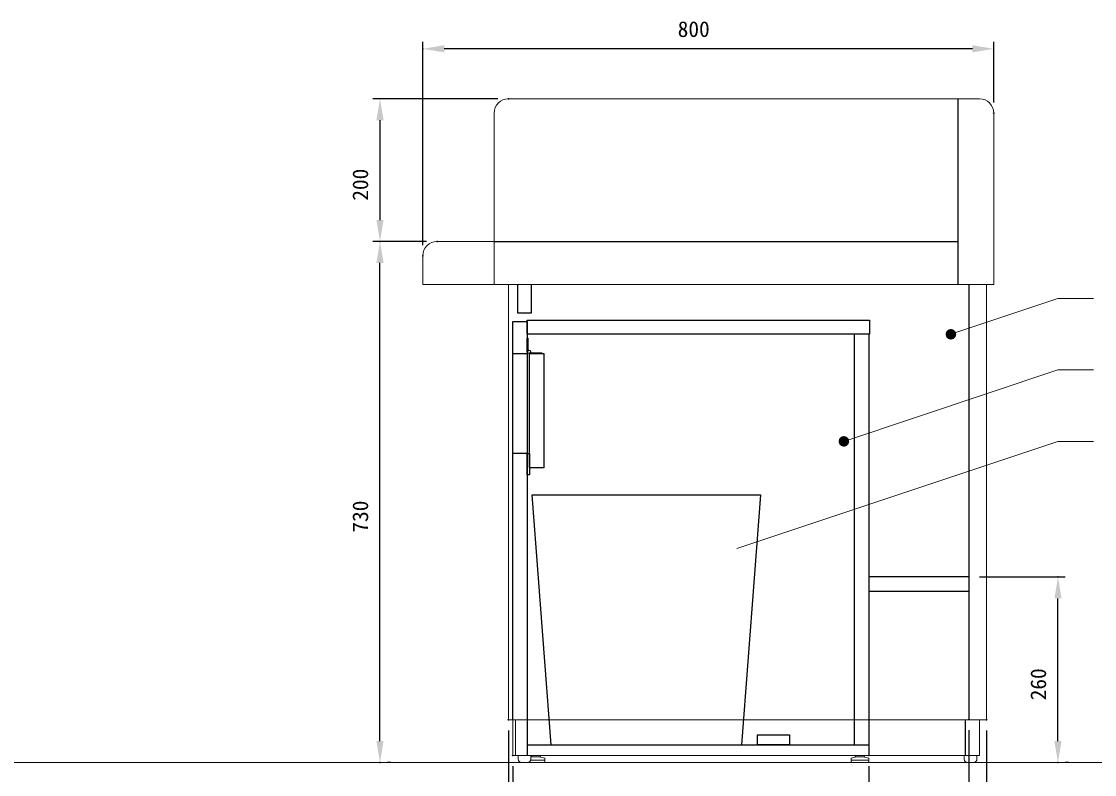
# Model space of a CAD drawing. Units: millimetres, scale not verified. Extents: x -203 to 203, y -143 to 143.
# Drawn here: x -52.2 to 98.1, y -85.7 to 19.8 of the extents above; entities that cross this region are included whole.
import ezdxf
from ezdxf.enums import TextEntityAlignment as Align

# ---------------------------------------------------------------- set-up
doc = ezdxf.new("R2010")
doc.units = ezdxf.units.MM
doc.header["$LTSCALE"] = 0.25
doc.header["$PDMODE"] = 32
doc.header["$PDSIZE"] = 0.05
for name, color, linetype, lineweight in [('0-6_DIMENSION_LINES$02_DIMENSI', 7, 'Continuous', 25), ('0-9_DIMENSION_LINES$05_HIDE_LI', 7, 'Continuous', 25), ('0-A_DIMENSION_LINES$03_LINES', 7, 'Continuous', 18)]:
    doc.layers.add(name, color=color, linetype=linetype, lineweight=lineweight)
doc.layers.add('0-7_DEFPOINTS', color=7, linetype='Continuous')
doc.styles.add('ＭＳ ゴシック', font='')
doc.styles.get('ＭＳ ゴシック').set_extended_font_data('MS Gothic')

# ---------------------------------------------------------------- blocks, each defined once
blk = doc.blocks.new('D5')
at = {"layer": '0-6_DIMENSION_LINES$02_DIMENSI'}
for p, q in [((292, 90.5), (304, 90.5)), ((303, 67.4998), (303, 87.5002)), ((304.5, 64.5), (304, 64.5))]:
    blk.add_line(p, q, dxfattribs=at)
for points in [[(303.5, 87.5002), (302.5, 87.5002), (303, 90.5)], [(302.5, 67.4998), (303.5, 67.4998), (303, 64.5)]]:
    blk.add_solid(points, dxfattribs=at)
at = {"layer": '0-7_DEFPOINTS'}
for p in [(290.5, 90.5), (303, 90.5), (303, 64.5)]:
    blk.add_point(p, dxfattribs=at)
at = {"layer": '0-6_DIMENSION_LINES$02_DIMENSI', "style": 'ＭＳ ゴシック'}
blk.add_text('260', height=2.199, rotation=90, dxfattribs=at).set_placement((302, 73.2143), align=Align.BOTTOM_LEFT)
blk = doc.blocks.new('D7')
at = {"layer": '0-6_DIMENSION_LINES$02_DIMENSI'}
for p, q in [((224.5, 157.5), (207, 157.5)), ((208, 154.5002), (208, 140.4998)), ((214.5, 137.5), (207, 137.5))]:
    blk.add_line(p, q, dxfattribs=at)
for points in [[(208.5, 154.5002), (207.5, 154.5002), (208, 157.5)], [(207.5, 140.4998), (208.5, 140.4998), (208, 137.5)]]:
    blk.add_solid(points, dxfattribs=at)
at = {"layer": '0-7_DEFPOINTS'}
for p in [(226, 157.5), (208, 137.5), (216, 137.5)]:
    blk.add_point(p, dxfattribs=at)
at = {"layer": '0-6_DIMENSION_LINES$02_DIMENSI', "style": 'ＭＳ ゴシック'}
blk.add_text('200', height=2.199, rotation=90, dxfattribs=at).set_placement((207, 143.2143), align=Align.BOTTOM_LEFT)
blk = doc.blocks.new('D8')
at = {"layer": '0-6_DIMENSION_LINES$02_DIMENSI'}
for p, q in [((214, 137), (214, 165.5)), ((294, 157), (294, 165.5)), ((291.0002, 164.5), (216.9998, 164.5))]:
    blk.add_line(p, q, dxfattribs=at)
for points in [[(216.9998, 165), (216.9998, 164), (214, 164.5)], [(291.0002, 164), (291.0002, 165), (294, 164.5)]]:
    blk.add_solid(points, dxfattribs=at)
at = {"layer": '0-7_DEFPOINTS'}
for p in [(214, 164.5), (294, 155.5), (214, 135.5)]:
    blk.add_point(p, dxfattribs=at)
at = {"layer": '0-6_DIMENSION_LINES$02_DIMENSI', "style": 'ＭＳ ゴシック'}
blk.add_text('800', height=2.199, dxfattribs=at).set_placement((249.7143, 165.5), align=Align.BOTTOM_LEFT)
blk = doc.blocks.new('D9')
at = {"layer": '0-6_DIMENSION_LINES$02_DIMENSI'}
for p, q in [((214.5, 137.5), (207, 137.5)), ((208, 67.4998), (208, 134.5002)), ((209.5, 64.5), (209, 64.5))]:
    blk.add_line(p, q, dxfattribs=at)
for points in [[(208.5, 134.5002), (207.5, 134.5002), (208, 137.5)], [(207.5, 67.4998), (208.5, 67.4998), (208, 64.5)]]:
    blk.add_solid(points, dxfattribs=at)
at = {"layer": '0-7_DEFPOINTS'}
for p in [(208, 137.5), (216, 137.5), (208, 64.5)]:
    blk.add_point(p, dxfattribs=at)
at = {"layer": '0-6_DIMENSION_LINES$02_DIMENSI', "style": 'ＭＳ ゴシック'}
blk.add_text('730', height=2.199, rotation=90, dxfattribs=at).set_placement((207, 96.7143), align=Align.BOTTOM_LEFT)
blk = doc.blocks.new('U52')
at = {"layer": '0-6_DIMENSION_LINES$02_DIMENSI', "color": 1}
for points in [[(287.3505, 124.125), (287.25, 124.5), (287.3505, 124.875)], [(287.625, 123.8505), (287.3505, 124.875), (287.625, 125.1495)], [(287.3505, 124.125), (287.3505, 124.875), (287.625, 123.8505)], [(288, 123.75), (287.625, 125.1495), (288, 125.25)], [(287.625, 123.8505), (287.625, 125.1495), (288, 123.75)], [(288, 123.75), (288, 125.25), (288.375, 123.8505)], [(288.375, 123.8505), (288, 125.25), (288.375, 125.1495)], [(288.375, 123.8505), (288.375, 125.1495), (288.6495, 124.125)], [(288.6495, 124.125), (288.375, 125.1495), (288.6495, 124.875)], [(288.6495, 124.125), (288.6495, 124.875), (288.75, 124.5)]]:
    blk.add_solid(points, dxfattribs=at)
blk = doc.blocks.new('U53')
at = {"layer": '0-6_DIMENSION_LINES$02_DIMENSI', "color": 1}
for points in [[(272.3505, 109.125), (272.25, 109.5), (272.3505, 109.875)], [(272.625, 108.8505), (272.3505, 109.875), (272.625, 110.1495)], [(272.3505, 109.125), (272.3505, 109.875), (272.625, 108.8505)], [(273, 108.75), (272.625, 110.1495), (273, 110.25)], [(272.625, 108.8505), (272.625, 110.1495), (273, 108.75)], [(273, 108.75), (273, 110.25), (273.375, 108.8505)], [(273.375, 108.8505), (273, 110.25), (273.375, 110.1495)], [(273.375, 108.8505), (273.375, 110.1495), (273.6495, 109.125)], [(273.6495, 109.125), (273.375, 110.1495), (273.6495, 109.875)], [(273.6495, 109.125), (273.6495, 109.875), (273.75, 109.5)]]:
    blk.add_solid(points, dxfattribs=at)
blk = doc.blocks.new('D17')
at = {"layer": '0-6_DIMENSION_LINES$02_DIMENSI'}
for p, q in [((226, 69), (226, 40.5)), ((293, 69), (293, 40.5)), ((228.9998, 41.5), (290.0002, 41.5))]:
    blk.add_line(p, q, dxfattribs=at)
for points in [[(228.9998, 42), (228.9998, 41), (226, 41.5)], [(290.0002, 41), (290.0002, 42), (293, 41.5)]]:
    blk.add_solid(points, dxfattribs=at)
at = {"layer": '0-7_DEFPOINTS'}
for p in [(226, 70.5), (293, 70.5), (293, 41.5)]:
    blk.add_point(p, dxfattribs=at)
at = {"layer": '0-6_DIMENSION_LINES$02_DIMENSI', "style": 'ＭＳ ゴシック'}
blk.add_text('670', height=2.199, dxfattribs=at).set_placement((255.1429, 42.5), align=Align.BOTTOM_LEFT)
blk = doc.blocks.new('D18')
at = {"layer": '0-6_DIMENSION_LINES$02_DIMENSI'}
for p, q in [((290.5, 69.0212), (290.5, 46.5)), ((276.5, 64), (276.5, 46.5)), ((287.5002, 47.5), (279.4998, 47.5))]:
    blk.add_line(p, q, dxfattribs=at)
for points in [[(279.4998, 48), (279.4998, 47), (276.5, 47.5)], [(287.5002, 47), (287.5002, 48), (290.5, 47.5)]]:
    blk.add_solid(points, dxfattribs=at)
at = {"layer": '0-7_DEFPOINTS'}
for p in [(290.5, 70.5212), (276.5, 65.5), (276.5, 47.5)]:
    blk.add_point(p, dxfattribs=at)
at = {"layer": '0-6_DIMENSION_LINES$02_DIMENSI', "style": 'ＭＳ ゴシック'}
blk.add_text('140', height=2.199, dxfattribs=at).set_placement((279, 48.5), align=Align.BOTTOM_LEFT)
blk = doc.blocks.new('D19')
at = {"layer": '0-6_DIMENSION_LINES$02_DIMENSI'}
for p, q in [((226.6, 64), (226.6, 46.5)), ((276.5, 64), (276.5, 46.5)), ((229.5998, 47.5), (273.5002, 47.5))]:
    blk.add_line(p, q, dxfattribs=at)
for points in [[(229.5998, 48), (229.5998, 47), (226.6, 47.5)], [(273.5002, 47), (273.5002, 48), (276.5, 47.5)]]:
    blk.add_solid(points, dxfattribs=at)
at = {"layer": '0-7_DEFPOINTS'}
for p in [(226.6, 65.5), (276.5, 65.5), (276.5, 47.5)]:
    blk.add_point(p, dxfattribs=at)
at = {"layer": '0-6_DIMENSION_LINES$02_DIMENSI', "style": 'ＭＳ ゴシック'}
blk.add_text('500', height=2.199, dxfattribs=at).set_placement((247.2643, 48.5), align=Align.BOTTOM_LEFT)
blk = doc.blocks.new('D20')
at = {"layer": '0-6_DIMENSION_LINES$02_DIMENSI'}
for p, q in [((226, 69), (226, 46.5)), ((226.6, 64), (226.6, 46.5)), ((223.0002, 47.5), (220.0004, 47.5)), ((226, 47.5), (226.6, 47.5)), ((229.5998, 47.5), (232.5996, 47.5))]:
    blk.add_line(p, q, dxfattribs=at)
for points in [[(223.0002, 47), (223.0002, 48), (226, 47.5)], [(229.5998, 48), (229.5998, 47), (226.6, 47.5)]]:
    blk.add_solid(points, dxfattribs=at)
at = {"layer": '0-7_DEFPOINTS'}
for p in [(226, 70.5), (226.6, 65.5), (226.6, 47.5)]:
    blk.add_point(p, dxfattribs=at)
at = {"layer": '0-6_DIMENSION_LINES$02_DIMENSI', "style": 'ＭＳ ゴシック'}
blk.add_text('(5)', height=2.199, dxfattribs=at).set_placement((222.8714, 49.7857), align=Align.BOTTOM_LEFT)

msp = doc.modelspace()

# ---------------------------------------------------------------- linework, layer by layer
at = {"layer": '0-6_DIMENSION_LINES$02_DIMENSI', "color": 1, "lineweight": 18}
for p, q in [((78, -24), (93, -19)), ((93, -19), (98, -19)), ((63, -39), (93, -29)), ((93, -29), (98, -29)), ((48, -54), (93, -39)), ((93, -39), (98, -39))]:
    msp.add_line(p, q, dxfattribs=at)
at = {"layer": '0-9_DIMENSION_LINES$05_HIDE_LI'}
for p, q in [((79, -17), (79, 9)), ((14, -11), (79, -11)), ((17.25, -17), (17.25, -21)), ((19.25, -21), (19.25, -17)), ((80.5, -17), (80.5, -77.9788)), ((17.25, -21), (19.25, -21)), ((16.6, -22.2), (18.6, -22.2)), ((16.6, -78), (16.6, -22.2)), ((18.6, -24), (18.6, -22)), ((18.6, -22), (66.6, -22)), ((18.6, -22.2), (18.6, -83)), ((66.6, -22), (66.6, -24)), ((66.6, -24), (18.6, -24)), ((64.5, -81.5), (64.5, -24)), ((66.5, -24), (66.5, -83)), ((18.6, -24.55), (18.7, -24.55)), ((18.6, -26.4), (18.6, -24.55)), ((18.7, -24.55), (18.7, -26.4)), ((16.6, -26.7), (18.6, -26.7)), ((18.7, -26.4), (18.6, -26.4)), ((18.85, -26.7), (18.85, -26.6)), ((18.85, -26.6), (20.7, -26.6)), ((20.7, -26.7), (18.85, -26.7)), ((18.95, -42.7), (18.95, -26.7)), ((18.95, -26.7), (20.95, -26.7)), ((20.7, -26.6), (20.7, -26.7)), ((20.95, -26.7), (20.95, -42.7)), ((18.6, -40.7), (16.6, -40.7)), ((18.6, -43.7), (18.6, -40.7)), ((18.6, -40.7), (18.95, -40.7)), ((18.95, -40.7), (18.95, -43.7)), ((20.95, -42.7), (18.95, -42.7)), ((18.95, -43.7), (18.6, -43.7)), ((19.3223, -46.5), (51.3223, -46.5)), ((21.9836, -81.5), (19.3223, -46.5)), ((51.3223, -46.5), (48.661, -81.5)), ((80.5, -58), (66.5, -58)), ((66.5, -60), (80.5, -60)), ((80, -78), (80, -83)), ((50.9, -81.5), (50.9, -80.1)), ((50.9, -80.1), (55.4, -80.1)), ((55.4, -80.1), (55.4, -81.5)), ((18.6, -81.5), (66.5, -81.5)), ((55.4, -81.5), (50.9, -81.5))]:
    msp.add_line(p, q, dxfattribs=at)
msp.add_circle((18.85, -26.45), 0.25, dxfattribs=at)
at = {"layer": '0-A_DIMENSION_LINES$03_LINES'}
for p, q in [((16, 9), (82, 9)), ((6, -11), (14, -11)), ((16, -17), (16, -78)), ((83, -17), (16, -17)), ((83, -78), (83, -17)), ((16, -78), (83, -78)), ((16.6, -78), (16.6, -83)), ((17, -83), (17, -78)), ((17, -78), (82, -78)), ((82, -78), (82, -83)), ((-135.725, -84), (118, -84)), ((16.6, -83), (17, -83)), ((82, -83), (17, -83)), ((17.85, -84), (18.65, -84)), ((20.9, -84), (18.8, -84)), ((21.1, -83.6667), (19.1214, -83.6667)), ((19.1214, -83.6667), (21.1, -83.6667)), ((19.15, -83.5), (19.15, -83)), ((19.15, -83.2444), (19.35, -83.2)), ((19.3, -83), (20.4, -83)), ((19.35, -83.2), (19.3, -83.2)), ((20.35, -83.2), (19.35, -83.2)), ((19.35, -83.2), (20.325, -83.2)), ((20.325, -83.2), (21.1, -83.3667)), ((20.4, -83.2), (20.35, -83.2)), ((21.1, -83.3667), (21.1, -83.6667)), ((21.1, -83.6667), (21.1, -83.8)), ((64, -83.3667), (64.75, -83.2)), ((64, -83.6667), (64, -83.3667)), ((64, -83.8), (64, -83.6667)), ((64, -83.6667), (66.5, -83.6667)), ((66.5, -83.6667), (64, -83.6667)), ((66.3, -84), (64.2, -84)), ((64.7, -83), (65.8, -83)), ((64.75, -83.2), (64.7, -83.2)), ((65.75, -83.2), (64.75, -83.2)), ((64.75, -83.2), (65.725, -83.2)), ((65.725, -83.2), (66.5, -83.3667)), ((65.8, -83.2), (65.75, -83.2)), ((66.5, -83.3667), (66.5, -83.6667)), ((66.5, -83.6667), (66.5, -83.8)), ((79.85, -83.5), (79.85, -83)), ((81.15, -84), (80.35, -84))]:
    msp.add_line(p, q, dxfattribs=at)
for points in [[(84, 7), (84, -17), (14, -17), (14, 7)], [(24, -17), (4, -17), (4, -13)], [(19.15, -83), (17.35, -83), (17.35, -83.5)], [(79.85, -83), (81.65, -83), (81.65, -83.5)]]:
    msp.add_lwpolyline(points, dxfattribs=at)
for centre, radius, start, end in [((16, 7), 2, 90, 180), ((82, 7), 2, 0, 90), ((6, -13), 2, 90, 180), ((17.85, -83.5), 0.5, 180, 270), ((18.65, -83.5), 0.5, 270, 360), ((18.8, -83.8), 0.2, 253.17735, 270), ((19.3, -83.1), 0.1, 90, 180), ((19.3, -83.1), 0.1, 180, 270), ((20.4, -83.1), 0.1, 0, 90), ((20.4, -83.1), 0.1, 270, 0), ((20.9, -83.8), 0.2, 270, 0), ((64.2, -83.8), 0.2, 180, 270), ((64.7, -83.1), 0.1, 90, 180), ((64.7, -83.1), 0.1, 180, 270), ((65.8, -83.1), 0.1, 0, 90), ((65.8, -83.1), 0.1, 270, 0), ((66.3, -83.8), 0.2, 270, 0), ((80.35, -83.5), 0.5, 180, 270), ((81.15, -83.5), 0.5, 270, 0)]:
    msp.add_arc(centre, radius, start, end, dxfattribs=at)

# ---------------------------------------------------------------- block references
at = {"layer": '0-6_DIMENSION_LINES$02_DIMENSI'}
for name in ['D8', 'D7', 'D9', 'U52', 'U53', 'D5', 'D20', 'D17', 'D18', 'D19']:
    msp.add_blockref(name, (-210, -148.5), dxfattribs=at)

doc.saveas('drawing.dxf')
